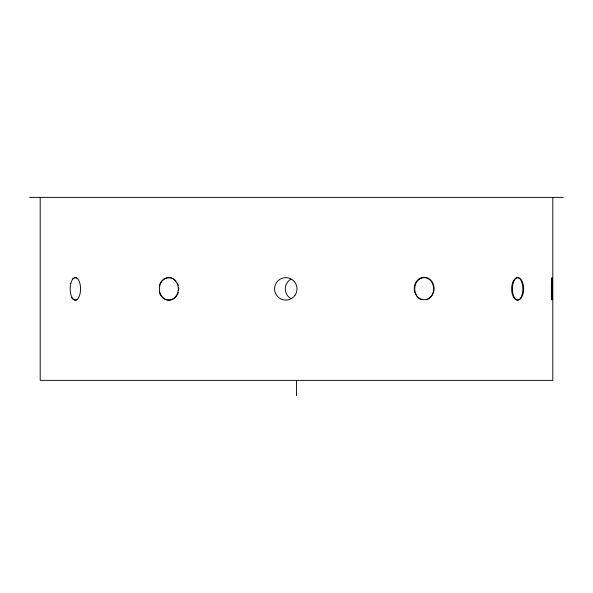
<?xml version="1.0" encoding="UTF-8"?>
<svg xmlns="http://www.w3.org/2000/svg" width="593" height="593" viewBox="0 0 593 593"><rect width="100%" height="100%" fill="white"/><g stroke="black" fill="none" stroke-linecap="round" stroke-linejoin="round"><path stroke-width="0.89" d="M29.65 197.387L563.35 197.387M552.802 197.387L552.802 380.365L40.198 380.365L40.198 197.387M296.5 380.365L296.5 395.613M76.92 299.717A11.223 6.019 -90 0 1 71.501 297.471M72.361 279.155A11.223 6.019 -90 0 1 76.92 278.035M162.43 280.281A11.223 9.948 -90 0 1 175.862 280.941M177.44 283.261A11.223 9.948 -90 0 1 178.248 285.27M178.693 287.412A11.223 9.948 -90 0 1 178.693 290.34M178.248 292.482A11.223 9.948 -90 0 1 168.501 300.095A11.223 9.948 -90 0 1 159.22 291.778M159.22 285.967A11.223 9.948 -90 0 1 159.91 283.906M160.214 283.261A11.223 9.948 -90 0 1 161.793 280.941M290.896 298.598A11.223 11.215 -90 0 1 290.896 279.155M421.719 299.717A11.223 9.473 -90 0 1 415.967 283.261A11.223 9.473 -90 0 1 430.874 280.941A11.223 9.473 -90 0 1 428.909 298.598M428.176 299.05A11.223 9.473 -90 0 1 426.626 299.717M521.314 296.811A11.223 5.196 -90 0 0 518.979 278.035A11.223 5.196 -90 0 0 512.611 291.778A11.223 5.196 -90 0 0 521.314 296.811M552.216 295.677A11.223 0.474 -90 0 0 551.905 277.739A11.223 0.474 -90 0 0 551.408 293.209A11.223 0.474 -90 0 0 552.216 295.677M512.426 283.261A11.223 6.019 90 0 0 517.637 300.102A11.223 6.019 90 0 0 522.841 283.261A11.223 6.019 90 0 0 512.426 283.261M431.23 296.426A11.215 9.94 -90 0 0 426.708 277.687A11.215 9.94 -90 0 0 414.581 291.474A11.215 9.94 -90 0 0 431.23 296.426M70.863 283.261A11.223 5.196 90 0 0 75.363 300.102A11.223 5.196 90 0 0 79.87 283.261A11.223 5.196 90 0 0 70.863 283.261M175.528 296.811A11.223 9.473 -90 0 0 171.281 278.035A11.223 9.473 -90 0 0 159.673 291.778A11.223 9.473 -90 0 0 175.528 296.811M294.936 295.358A11.223 11.215 -90 0 0 286.812 277.702A11.223 11.215 -90 0 0 275.597 293.572A11.223 11.215 -90 0 0 294.936 295.358"/></g></svg>
